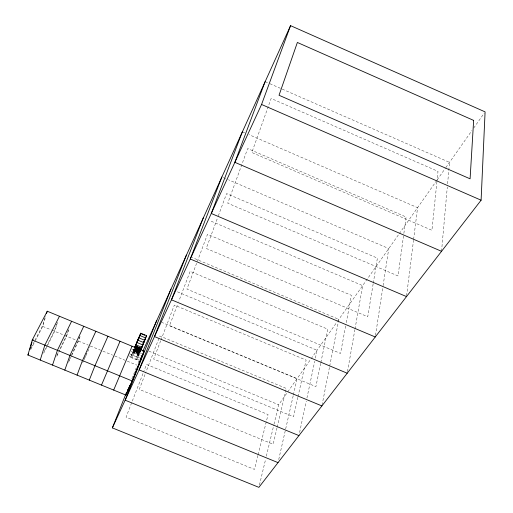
<?xml version="1.0" encoding="UTF-8"?>
<svg xmlns="http://www.w3.org/2000/svg" width="513" height="513" viewBox="0 0 513 513"><rect width="100%" height="100%" fill="white"/><g stroke="black" fill="none" stroke-linecap="round" stroke-linejoin="round"><path stroke-width="0.38" stroke-dasharray="2.56 1.92" d="M441.546 251.312L447.304 186.989M447.586 183.814L449.51 162.371L268.799 83.228M436.941 181.717L431.914 230.273L251.838 152.489L271.133 98.477L438.012 171.374L437.025 180.922M406.604 295.796L413.523 240.225M413.619 239.43L417.576 207.675L248.965 134.63M403.526 235.871L398.024 275.936L227.74 203.206L247.67 148.552L406.116 217.012L403.635 235.082M375.497 335.399L382.974 286.446M383.096 285.658L388.764 248.555L228.471 179.787M373.143 283.913L367.744 316.752L206.232 248.459L217.775 217.32M373.272 283.138L377.388 258.116L226.573 193.587L218.051 216.576M347.487 371.643L354.855 329.814M354.996 329.025L362.646 285.619L209.888 220.673M345.653 325.96L340.517 353.451L186.924 289.088L207.489 234.313L351.386 295.328L346.243 322.818M322.049 405.148L329.532 366.942M329.686 366.16L338.843 319.381L192.272 257.571M134.316 350.206L134.938 348.789L136.394 349.404L135.394 351.732L137.631 352.655L138.452 350.809L139.626 351.328M134.412 349.975L135.932 350.488M134.175 350.52L134.579 349.616M134.919 349.456L139.85 351.623M320.696 363.326L315.905 386.616L169.489 325.768L177.703 304.138M320.856 362.55L327.73 329.173L190.156 271.319L178.832 301.15M139.465 352.348L138.061 351.597M139.748 351.668L140.145 350.841M139.953 351.219L138.568 350.539M299.605 432.459L306.261 401.147M306.928 398.017L314.751 361.229M315.412 358.093L317.079 350.27L176.1 291.269M297.854 397.344L293.545 416.748L153.676 359.049L160.749 340.568M298.027 396.568L306.12 360.088L174.337 305.081L161.031 339.83M278.732 459.507L293.205 395.735M293.385 394.959L297.091 378.626L161.935 322.453M139.639 351.976C138.625 351.136 136.952 351.399 139.209 352.303M139.53 351.552L134.618 349.526M140.011 351.104L139.235 352.899L140.222 350.674L139.51 352.213M276.988 427.964L273.153 444.232L139.26 389.38L145.262 373.817M277.174 427.188L286.305 388.437L159.844 336.021L145.551 373.079M259.45 485.009L265.606 459.302M266.356 456.185L273.82 425.014M274.006 424.238L278.674 404.757L310.718 359.292M257.917 455.499L254.467 469.414L126.07 417.14L143.345 372.637M258.11 454.73L268.068 414.536L146.513 364.474L143.634 371.893M45.041 317.509L42.669 325.447L35.333 339.6M35.134 341.055L42.726 326.383L45.901 315.771M136.368 349.468C135.887 353.393 129.642 347.622 139.113 352.168M134.38 350.071L139.536 352.2M134.752 349.18L139.94 351.341M134.149 350.603L135.278 348.878M56.712 323.94L54.667 330.385L43.599 352.418M57.533 322.267L54.667 331.295L43.047 354.445M139.792 351.591L139.312 352.732L134.117 350.597L134.9 348.789M140.107 350.918L138.619 350.328M68.319 330.34L66.645 335.316L59.694 349.59M68.845 329.481L66.581 336.201L56.295 357.337M79.848 336.708L71.499 355.291M71.807 355.246L78.47 341.094L80.317 335.906M135.605 351.225L136.407 349.391L135.573 351.213L134.4 350.693M131.892 378.786L133.367 375.067M133.669 374.323L136.625 366.885M138.1 363.166L139.286 360.19M137.965 351.944L139.421 352.463M139.286 352.104L138.1 351.617M139.792 350.975L139.389 351.88L138.209 351.36L139.427 351.777M139.587 352.065L134.38 349.917L134.015 350.821L139.241 352.976L139.728 350.963M134.098 349.084L130.712 357.381L136.644 359.825L140.209 350.918M136.644 359.825L140.491 350.886M138.119 351.136L137.388 352.854L135.394 352.033L136.721 348.975M137.631 352.655L138.516 350.251M137.798 352.328L138.722 350.103M135.541 351.36L138.035 352.29M135.656 350.982L134.521 350.591M134.271 350.315L135.81 350.687L134.579 350.238M134.701 350.135L135.9 350.45M135.579 351.181L136.144 349.847M135.823 350.629L134.72 350.135M136.067 351.591L137.009 349.481L136.323 351.039M136.125 351.488L136.272 351.142M137.125 349.385L136.439 350.937M136.567 351.796L137.227 350.341M136.618 351.694L136.766 351.347M136.824 351.245L136.971 350.892M137.022 350.789L137.17 350.443M136.753 351.873L137.497 350.219M136.811 351.771L136.958 351.424M137.074 350.841L137.221 350.494M137.272 350.392L137.42 350.039M137.009 351.322L137.157 350.969M137.208 350.866L137.362 350.52M137.413 350.417L137.561 350.065M137.516 351.149L137.446 351.463L137.773 350.597M137.567 351.046L137.715 350.7M137.253 352.078L137.914 350.623M137.304 351.976L137.452 351.629M137.51 351.527L137.657 351.174M137.708 351.078L137.856 350.725M138.343 351.065L137.773 352.296M134.624 350.135L135.862 350.526M134.797 349.789L135.932 350.411M134.188 351.469L138.67 353.316L138.472 353.765L133.989 351.918L134.977 349.539M134.855 348.955L135.079 349.334M135.477 350.86L139.119 352.316M135.394 351.732L136.695 348.782M134.053 349.622L131.687 354.996L137.599 357.433L140.017 352.078L134.053 349.622L132.963 352.258L130.475 351.232M137.882 352.142L138.484 350.693L139.651 351.142M134.945 348.782L134.015 350.821M139.337 352.649L140.209 350.693L139.844 351.546L134.701 349.295M134.214 348.911L133.617 350.257L139.504 352.688L140.408 350.674M134.432 348.584L132.655 352.623L138.555 355.054L140.966 349.693M130.712 357.381L133.079 352.008L139.055 354.477M134.881 349.789L134.637 350.321L135.336 349M133.989 351.918L134.252 351.488M135.881 347.949L133.771 352.732L137.926 354.361L135.791 359.119L131.835 357.49L133.944 352.72M134.919 350.328L132.803 355.105L136.747 356.727L138.888 351.969M136.099 349.462L138.061 350.27M136.939 351.142L137.356 350.193M137.619 352.598L138.516 350.552M138.657 351.989L139.267 350.623M137.702 354.355L139.235 350.95M138.613 353.284L138.427 353.694L134.073 351.899M139.241 352.976L140.261 350.719L139.446 352.527L134.201 350.366M84.613 358.106L86.915 353.066M82.702 362.729L83.702 360.549M84.029 359.818L90.012 346.705M69.133 360.312L70.146 358.157M68.473 362.325L71.474 355.951M56.911 355.304L59.348 350.308M30.799 349.436L34.775 341.754M31.299 347.384L34.967 340.311M134.874 348.955L135.169 349.103M139.671 351.841L134.534 349.674M311.173 358.645L337.035 321.952M337.483 321.311L398.825 234.281M399.287 233.627L436.736 180.493M437.191 179.845L445.399 168.193M445.855 167.552L471.864 130.648M473.691 128.064L484.182 113.174M135.99 350.315L134.759 349.808M138.407 350.911L139.613 351.399M138.106 351.585L139.247 352.046M137.92 352.04L139.042 352.502M42.726 326.383L51.153 329.853M51.858 330.141L63.772 335.047M64.478 335.335L75.674 339.946M78.47 341.094L88.249 345.114M90.339 345.98L100.708 350.244M102.927 351.161L112.539 355.111M114.758 356.022L125.082 360.273M127.295 361.184L136.868 365.121M148.885 351.161L278.674 404.757M136.516 349.449L138.523 350.232M136.304 349.494L137.478 349.937M134.784 349.013L140.055 351.168M134.682 349.238L139.953 351.399M134.483 349.693L139.748 351.847M134.297 350.142L139.542 352.296M131.912 349.5L133.778 350.27M141.594 353.495L139.735 352.726L138.933 354.72L140.177 355.233M135.49 351.585L137.67 352.482M129.334 353.733L131.803 354.746M137.721 357.189L139.568 357.946M128.519 355.721L130.995 356.734M136.926 359.177L139.395 360.197M134.861 349.584L136.06 350.078M134.9 349.68L136.041 350.148M134.579 350.264L135.759 350.757M134.938 349.43L136.137 349.924M223.328 177.581L227.74 179.473M242.367 131.77L245.304 133.047M265.138 81.631L268.062 82.907M139.049 352.149L138.427 353.694L139.312 351.719L139.049 352.149M139.728 351.104L138.548 350.61L139.709 351.104"/><path stroke-width="0.77" d="M126.269 392.926L112.373 427.887L258.885 487.35L481.098 200.198L485.093 111.879L290.557 25.65L142.832 351.264M135.49 347.5L136.003 346.339L135.374 347.82M135.618 347.25L140.87 349.353L139.35 348.66M135.464 347.57L135.74 346.948M139.421 348.468C144.14 350.552 137.067 346.365 140.895 348.481M141.075 348.725L139.69 348.038M140.786 349.353C136.836 348.468 141.838 348.769 140.415 350.244L141.178 348.481L140.196 350.071M135.842 346.717L136.169 346.807M140.645 349.725L140.338 349.603M27.907 355.022L32.261 339.991L47.26 311.218L144.095 351.193L132.283 381.012L125.839 395.055L27.907 355.022L28.625 353.624M29.882 349.488L30.504 347.339M30.921 345.909L31.96 342.331M46.58 313.494L47.26 311.218M40.226 360.062L44.849 345.153L59.45 316.245M135.579 347.346L137.009 347.974M141.011 348.878L140.709 348.731M52.525 365.089L57.411 350.308L71.608 321.266M64.805 370.104L69.948 355.451L83.747 326.281M112.373 427.887L261.559 104.472L290.557 25.65M77.059 375.118L82.465 360.581L95.86 331.283M265.138 81.631L234.871 162.326L441.546 251.312M242.367 131.77L211.279 213.472L406.508 296.591M141.12 348.635L140.427 350.206L142.864 344.96L136.952 342.517L134.874 347.237M221.86 176.953L190.272 259.007L375.253 336.977M139.485 348.513L140.645 349.064M136.888 347.679L139.312 348.872L139.639 348.045L141.133 348.68M203.283 217.865L171.451 299.804L347.211 373.22M186.379 255.089L154.49 336.573L321.895 405.924M89.288 380.114L94.956 365.705L107.954 336.272M141.049 348.802L140.44 350.187L141.178 348.5M170.932 289.101L139.132 369.879L298.938 435.588M136.759 348.705C138.08 344.287 137.529 350.033 135.759 347.615M125.839 395.055L128.192 389.13M129.892 385.205L127.57 391.06L131.867 381.691L142.357 355.214L140.196 359.953M156.766 320.304L125.146 400.191L278.027 462.623M139.587 348.289L141.056 348.898L135.804 346.737L137.356 347.301M140.299 349.686L140.671 349.032M140.709 348.936L139.472 348.436L140.953 349.039M142.082 346.237L141.383 347.987L143.8 342.613L137.907 340.177L135.528 345.57M143.48 342.761L144.172 341.03M140.966 349.693L146.59 335.643L140.742 333.219L137.426 340.927M138.978 348.699L138.657 348.744L139.068 347.673L138.068 347.263L137.728 348.019M139.017 349.212L139.53 347.981L137.522 347.173L137.016 348.391M139.305 349.462L138.1 348.853M139.504 349.007L135.926 347.41M137.343 347.23L136.163 346.628L135.881 347.513M136.638 348.25L137.484 348.417M137.535 348.314L137.401 348.616M138.068 347.263L139.068 347.673M138.035 348.519L137.901 348.827M138.286 348.122L138.433 347.769M138.221 348.596L138.087 348.904M138.484 347.667L138.151 348.423M138.67 348.911L138.722 348.802M139.709 347.987L139.049 349.488L139.267 349.039M137.375 347.083L136.779 348.487M136.83 348.564L136.984 348.199M137.035 348.109L137.484 346.903L137.183 347.583L135.983 347.083M134.816 347.327L138.363 338.625M135.028 347.243L140.742 333.219M139.055 349.359L140.562 350.039L141.235 348.449L135.983 346.281L135.4 347.641L136.958 348.256M132.072 346.23L113.681 390.085M139.658 348.026L138.965 349.642M101.497 385.103L120.023 341.254M137.285 347.359L136.202 347.166M136.477 343.242L138.856 337.849L144.737 340.279L142.319 345.659L145.666 337.952L139.799 335.528M134.804 347.564L135.99 344.877L141.915 347.32L140.709 350.007M135.22 348.096L135.983 346.281M137.337 347.59L139.337 348.417L135.817 346.794M144.474 340.356L146.59 335.643M140.203 359.735L144.095 351.193M32.377 340.895L33.121 339.478M139.203 349.199L140.665 349.808M139.344 348.872L140.466 349.334M139.241 349.096L140.427 349.584M139.446 348.641L140.633 349.129M32.261 339.991L132.283 381.012M135.887 346.512L137.433 347.128M135.721 346.987L136.054 347.077M135.317 347.872L136.817 348.487M138.523 349.263L139.023 349.468M141.582 333.925L144.833 335.271M135.721 347.865L136.843 348.333M261.559 104.472L481.098 200.198M473.64 120.401L470.088 178.825L279.034 95.271L297.373 42.464L473.64 120.401M137.933 347.564L137.785 347.917L138.786 348.327L138.933 347.981L137.933 347.564"/></g></svg>
